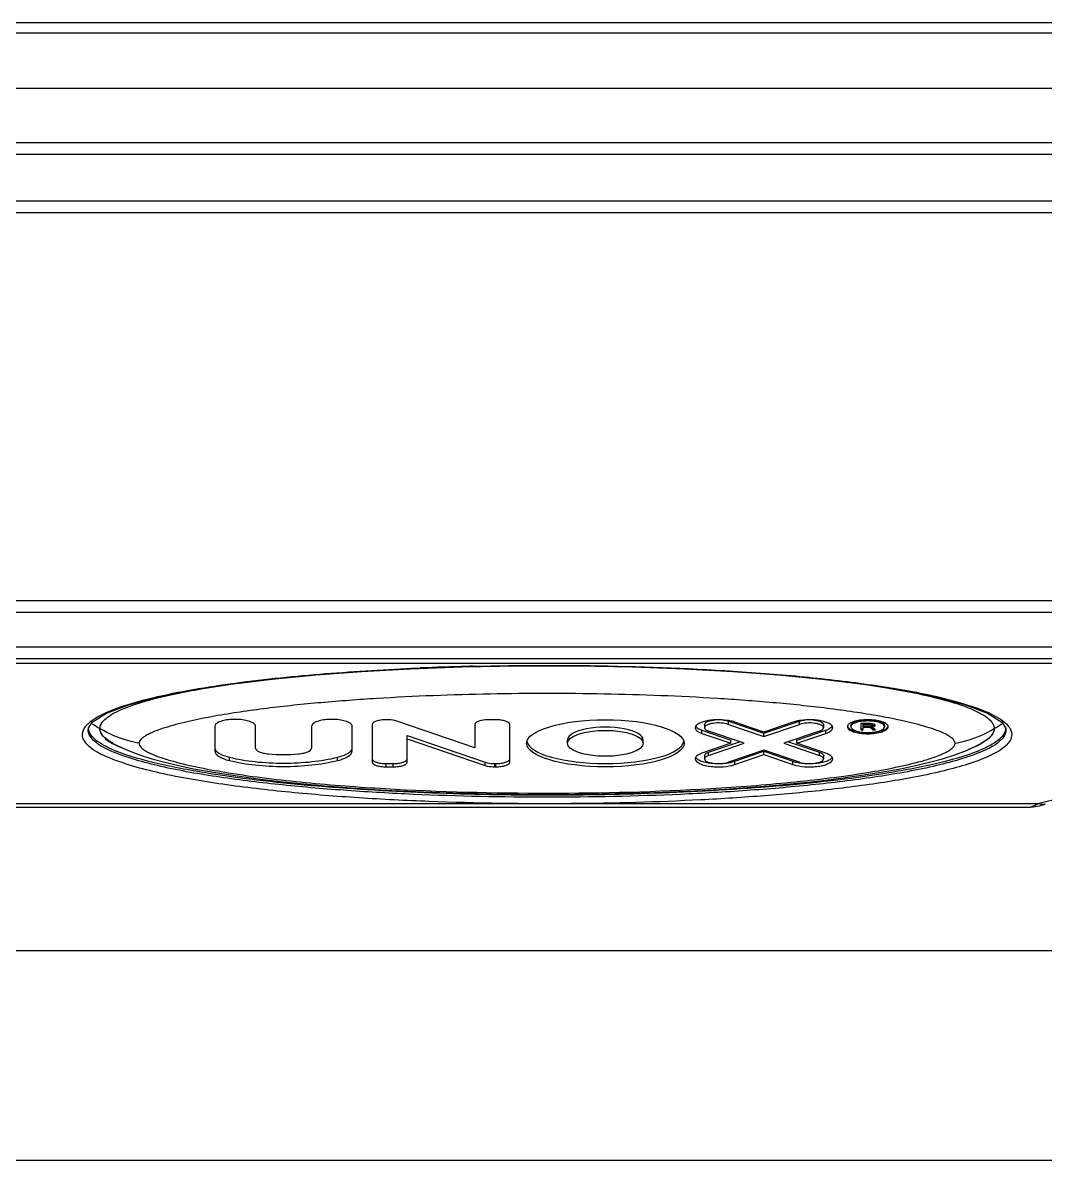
# Model space of a CAD drawing. Header units: millimetres. Extents: x 333 to 5627, y 435 to 3897.
# Drawn here: x 3778.1 to 3865.8, y 434.7 to 532.2 of the extents above; entities that cross this region are included whole.
import ezdxf

# ---------------------------------------------------------------- set-up
doc = ezdxf.new("R2010")
doc.units = ezdxf.units.MM
doc.header["$LTSCALE"] = 330
doc.layers.get('0').update_dxf_attribs({"linetype": 'CONTINUOUS'})
doc.layers.add('ASSI', color=7, linetype='CONTINUOUS')
doc.layers.add('GEOM', color=7, linetype='CONTINUOUS')

msp = doc.modelspace()

# ---------------------------------------------------------------- linework, layer by layer
at = {"color": 9, "linetype": 'Continuous'}
for p, q in [((3977.188, 532.236), (3178.988, 532.236)), ((3231.998, 526.638), (3924.179, 526.638)), ((3912.571, 520.936), (3243.606, 520.936)), ((3912.571, 516.936), (3243.606, 516.936)), ((3179.088, 481.686), (3977.088, 481.686)), ((3977.088, 478.686), (3179.088, 478.686)), ((3838.637, 472.066), (3838.637, 472.348)), ((3844.74, 472.066), (3844.74, 472.348)), ((3784.742, 471.699), (3784.747, 471.707)), ((3836.374, 471.292), (3836.374, 471.574)), ((3847.002, 471.292), (3847.002, 471.574)), ((3795.848, 468.965), (3795.848, 469.247)), ((3805.128, 468.965), (3805.128, 469.247)), ((3836.94, 469.398), (3836.94, 469.68)), ((3846.437, 469.398), (3846.437, 469.68)), ((3809.288, 468.424), (3809.288, 468.706)), ((3809.888, 468.424), (3809.888, 468.706)), ((3817.769, 468.544), (3817.769, 468.826)), ((3818.617, 468.424), (3818.617, 468.706)), ((3818.688, 468.424), (3818.688, 468.706)), ((3839.202, 468.624), (3839.202, 468.906)), ((3844.174, 468.624), (3844.174, 468.906))]:
    msp.add_line(p, q, dxfattribs=at)
at = {"color": 7, "linetype": 'Continuous'}
for p, q in [((3977.088, 531.336), (3178.988, 531.336)), ((3912.671, 521.936), (3243.506, 521.936)), ((3912.571, 515.936), (3243.606, 515.936)), ((3180.088, 482.686), (3976.088, 482.686)), ((3976.088, 477.686), (3180.088, 477.686)), ((3794.783, 475.336), (3794.845, 475.345)), ((3809.359, 472.46), (3809.288, 472.46)), ((3816.888, 470.055), (3810.207, 472.34)), ((3818.688, 472.46), (3818.088, 472.46)), ((3838.637, 472.348), (3841.688, 471.304)), ((3841.688, 471.409), (3839.202, 472.259)), ((3841.688, 471.304), (3844.74, 472.348)), ((3844.174, 472.259), (3841.688, 471.409)), ((3794.588, 471.895), (3794.588, 469.801)), ((3798.088, 470.034), (3798.088, 471.895)), ((3802.888, 471.895), (3802.888, 470.034)), ((3806.388, 469.801), (3806.388, 471.895)), ((3808.088, 472.049), (3808.088, 468.834)), ((3816.888, 472.049), (3816.888, 470.055)), ((3819.888, 468.834), (3819.888, 472.049)), ((3836.374, 471.574), (3838.86, 470.724)), ((3836.374, 471.292), (3838.86, 470.442)), ((3836.588, 472.058), (3836.588, 471.776)), ((3839.991, 470.442), (3836.94, 471.486)), ((3838.637, 472.066), (3841.688, 471.022)), ((3841.688, 471.022), (3844.74, 472.066)), ((3841.688, 471.022), (3841.688, 471.304)), ((3846.437, 471.486), (3843.385, 470.442)), ((3844.517, 470.724), (3847.002, 471.574)), ((3844.517, 470.442), (3847.002, 471.292)), ((3846.788, 472.058), (3846.788, 471.776)), ((3849.138, 471.955), (3849.138, 471.861)), ((3850.788, 472.135), (3849.988, 472.135)), ((3849.988, 472.135), (3849.988, 471.588)), ((3849.988, 471.682), (3850.188, 471.682)), ((3849.988, 471.588), (3850.188, 471.588)), ((3850.188, 471.588), (3850.188, 472.135)), ((3850.188, 472.077), (3850.822, 472.077)), ((3850.822, 471.902), (3850.188, 471.902)), ((3850.188, 471.832), (3850.755, 471.832)), ((3850.755, 471.832), (3850.755, 471.902)), ((3850.755, 471.832), (3851.022, 471.588)), ((3850.781, 471.902), (3851.022, 471.682)), ((3850.955, 472.123), (3850.788, 472.135)), ((3850.822, 472.077), (3850.822, 472.133)), ((3850.822, 472.077), (3850.922, 472.065)), ((3850.922, 471.914), (3850.822, 471.902)), ((3850.922, 472.065), (3850.922, 472.126)), ((3850.922, 472.065), (3850.988, 472.042)), ((3850.988, 471.937), (3850.922, 471.914)), ((3851.088, 472.088), (3850.955, 472.123)), ((3850.955, 471.855), (3850.955, 471.925)), ((3850.955, 471.855), (3851.088, 471.879)), ((3851.255, 471.588), (3850.955, 471.855)), ((3850.988, 472.042), (3850.988, 472.114)), ((3850.988, 472.042), (3851.022, 472.007)), ((3851.022, 471.972), (3850.988, 471.937)), ((3851.009, 471.959), (3851.088, 471.973)), ((3851.015, 472.107), (3851.022, 472.101)), ((3851.022, 471.972), (3851.022, 472.101)), ((3851.022, 471.682), (3851.15, 471.682)), ((3851.022, 471.588), (3851.022, 471.682)), ((3851.022, 471.588), (3851.255, 471.588)), ((3851.188, 472.042), (3851.088, 472.088)), ((3851.088, 471.973), (3851.188, 472.019)), ((3851.088, 471.879), (3851.088, 471.973)), ((3851.088, 471.879), (3851.188, 471.925)), ((3851.222, 472.007), (3851.188, 472.042)), ((3851.188, 472.019), (3851.199, 472.03)), ((3851.188, 471.925), (3851.188, 472.019)), ((3851.188, 471.925), (3851.222, 471.96)), ((3851.222, 471.96), (3851.222, 472.007)), ((3852.038, 471.955), (3852.038, 471.861)), ((3811.088, 471.111), (3817.769, 468.826)), ((3811.088, 468.834), (3811.088, 471.111)), ((3811.088, 470.829), (3817.769, 468.544)), ((3824.838, 470.442), (3824.838, 470.724)), ((3831.338, 470.442), (3831.338, 470.724)), ((3838.86, 470.442), (3836.374, 469.592)), ((3836.94, 469.68), (3839.579, 470.583)), ((3836.94, 469.398), (3839.991, 470.442)), ((3838.86, 470.442), (3838.86, 470.724)), ((3843.385, 470.442), (3846.437, 469.398)), ((3843.797, 470.583), (3846.437, 469.68)), ((3844.517, 470.442), (3844.517, 470.724)), ((3847.002, 469.592), (3844.517, 470.442)), ((3859.065, 469.84), (3859.923, 470.224)), ((3836.588, 469.39), (3836.588, 469.108)), ((3841.688, 469.861), (3838.637, 468.818)), ((3839.202, 468.906), (3841.688, 469.756)), ((3839.202, 468.624), (3841.688, 469.474)), ((3844.74, 468.818), (3841.688, 469.861)), ((3841.688, 469.756), (3844.174, 468.906)), ((3841.688, 469.474), (3841.688, 469.756)), ((3841.688, 469.474), (3844.174, 468.624)), ((3846.788, 469.39), (3846.788, 469.108)), ((3809.288, 468.706), (3809.888, 468.706)), ((3809.288, 468.424), (3809.888, 468.424)), ((3818.617, 468.706), (3818.688, 468.706)), ((3818.617, 468.424), (3818.688, 468.424)), ((3426.744, 464.967), (3864.514, 464.967))]:
    msp.add_line(p, q, dxfattribs=at)
for points in [[(3785.19, 470.79), (3785.437, 470.646), (3785.81, 470.44), (3786.13, 470.274)], [(3786.254, 470.223), (3787.111, 469.841), (3788.129, 469.458), (3789.183, 469.122), (3790.3, 468.817), (3791.497, 468.533), (3792.776, 468.266), (3794.128, 468.016), (3795.558, 467.782), (3797.098, 467.557), (3798.734, 467.345), (3800.449, 467.148), (3802.227, 466.967), (3804.054, 466.802), (3805.92, 466.655), (3807.828, 466.524), (3809.787, 466.409), (3811.808, 466.308), (3813.902, 466.223), (3816.082, 466.154), (3818.358, 466.103), (3820.704, 466.07), (3823.085, 466.06), (3825.467, 466.07), (3827.813, 466.102), (3830.089, 466.154), (3832.27, 466.223), (3834.364, 466.308), (3836.385, 466.408), (3838.345, 466.524), (3840.253, 466.655), (3842.12, 466.802), (3843.947, 466.966), (3845.724, 467.148), (3847.44, 467.345), (3849.076, 467.557), (3850.616, 467.782), (3852.046, 468.016), (3853.399, 468.265), (3854.678, 468.532), (3855.876, 468.817), (3856.993, 469.122), (3858.047, 469.458), (3859.065, 469.84)], [(3864.513, 464.967), (3864.762, 464.981), (3864.959, 465.011), (3865.135, 465.047), (3865.313, 465.089), (3865.502, 465.137), (3865.711, 465.193), (3865.81, 465.22)]]:
    msp.add_lwpolyline(points, dxfattribs=at)
for centre, radius, start, end in [((3809.329, 381.828), 94.632, 97.76143, 98.80391), ((3837.908, 467.844), 4.61, 80.75793, 81.94318), ((3845.469, 467.844), 4.61, 98.05682, 99.24207), ((3789.412, 476.752), 7.252, 242.69117, 243.12531), ((3789.608, 477.14), 7.697, 243.13438, 244.11198), ((3789.613, 477.15), 7.698, 243.1312, 244.13275), ((3856.716, 476.814), 7.33, 295.94696, 296.88923), ((3856.722, 476.803), 7.328, 295.98634, 296.88043), ((3800.488, 483.828), 14.348, 264.85876, 275.14124)]:
    msp.add_arc(centre, radius, start, end, dxfattribs=at)
at = {"color": 9, "linetype": 'Continuous'}
for centre, start, end in [((3792.602, 484.558), 235.57528, 238.56206), ((3853.574, 484.558), 301.43794, 304.42472)]:
    msp.add_arc(centre, 15.071, start, end, dxfattribs=at)
at = {"color": 7, "linetype": 'Continuous'}
for major_axis, ratio in [((6.75, 0), 0.298951), ((3.25, 0), 0.34202)]:
    msp.add_ellipse((3828.088, 470.442), major_axis=major_axis, ratio=ratio, dxfattribs=at)
for major_axis, ratio, start_param, end_param in [((3.25, 0), 0.34202, 0, 3.141593), ((6.75, 0), 0.298951, 3.210664, 6.214246)]:
    msp.add_ellipse((3828.088, 470.724), major_axis=major_axis, ratio=ratio, start_param=start_param, end_param=end_param, dxfattribs=at)
for points, knots in [([(3784.917, 472.209), (3785.015, 472.35), (3785.301, 472.633), (3786.158, 473.189), (3787.883, 473.875), (3790.88, 474.668), (3793.321, 475.108), (3794.783, 475.336)], [0, 0, 0, 0, 0.049222, 0.113394, 0.291332, 0.576636, 1, 1, 1, 1]), ([(3849.295, 475.638), (3851.015, 475.409), (3853.929, 474.951), (3857.265, 474.18), (3859.176, 473.529), (3860.149, 473.092), (3860.819, 472.681), (3861.15, 472.366), (3861.258, 472.21)], [0, 0, 0, 0, 0.41308, 0.701536, 0.813371, 0.893152, 0.954733, 1, 1, 1, 1]), ([(3858.078, 470.442), (3858.078, 470.598), (3857.89, 470.836), (3857.583, 471.052), (3857.142, 471.298), (3856.493, 471.567), (3855.305, 471.961), (3853.662, 472.372), (3851.571, 472.785), (3849.374, 473.139), (3847.108, 473.445), (3844.794, 473.707), (3841.647, 474.01), (3837.66, 474.303), (3832.833, 474.543), (3827.969, 474.683), (3823.088, 474.729), (3818.208, 474.683), (3813.344, 474.543), (3808.516, 474.303), (3804.529, 474.01), (3801.383, 473.707), (3799.068, 473.445), (3796.802, 473.139), (3794.605, 472.785), (3792.514, 472.372), (3790.871, 471.961), (3789.683, 471.567), (3789.034, 471.298), (3788.593, 471.052), (3788.286, 470.836), (3788.098, 470.598), (3788.098, 470.442)], [0, 0, 0, 0, 0.006584, 0.011034, 0.016119, 0.027691, 0.040569, 0.068737, 0.098868, 0.130202, 0.162343, 0.195053, 0.228183, 0.295311, 0.363192, 0.431499, 0.5, 0.568501, 0.636808, 0.704689, 0.771817, 0.804946, 0.837657, 0.869798, 0.901132, 0.931262, 0.959431, 0.972309, 0.983881, 0.988966, 0.993416, 1, 1, 1, 1]), ([(3784.742, 471.699), (3784.742, 471.741), (3784.758, 471.923), (3784.838, 472.095), (3784.917, 472.209)], [0, 0, 0, 0, 0.235289, 1, 1, 1, 1]), ([(3784.747, 471.707), (3784.747, 471.749), (3784.763, 471.93), (3784.843, 472.101), (3784.921, 472.214)], [0, 0, 0, 0, 0.235398, 1, 1, 1, 1]), ([(3797.999, 472.085), (3797.918, 472.167), (3797.667, 472.302), (3797.216, 472.426), (3796.66, 472.496), (3796.068, 472.499), (3795.507, 472.435), (3795.094, 472.329), (3794.835, 472.207), (3794.672, 472.098), (3794.588, 471.973), (3794.588, 471.895)], [0, 0, 0, 0, 0.093893, 0.224479, 0.381113, 0.547528, 0.705724, 0.839143, 0.892797, 0.936813, 1, 1, 1, 1]), ([(3806.299, 472.085), (3806.218, 472.167), (3805.967, 472.302), (3805.516, 472.426), (3804.96, 472.496), (3804.368, 472.499), (3803.807, 472.435), (3803.394, 472.329), (3803.135, 472.207), (3802.972, 472.098), (3802.888, 471.973), (3802.888, 471.895)], [0, 0, 0, 0, 0.093893, 0.224479, 0.381113, 0.547528, 0.705724, 0.839143, 0.892797, 0.936813, 1, 1, 1, 1]), ([(3809.288, 472.46), (3809.135, 472.46), (3808.848, 472.443), (3808.47, 472.359), (3808.201, 472.252), (3808.088, 472.11), (3808.088, 472.049)], [0, 0, 0, 0, 0.345165, 0.644615, 0.863747, 1, 1, 1, 1]), ([(3810.207, 472.34), (3810.148, 472.36), (3809.871, 472.435), (3809.582, 472.46), (3809.359, 472.46)], [0, 0, 0, 0, 0.219839, 1, 1, 1, 1]), ([(3818.088, 472.46), (3817.935, 472.46), (3817.648, 472.443), (3817.27, 472.359), (3817.001, 472.252), (3816.888, 472.11), (3816.888, 472.049)], [0, 0, 0, 0, 0.345165, 0.644615, 0.863747, 1, 1, 1, 1]), ([(3819.888, 472.049), (3819.888, 472.11), (3819.775, 472.252), (3819.506, 472.359), (3819.129, 472.443), (3818.842, 472.46), (3818.688, 472.46)], [0, 0, 0, 0, 0.136253, 0.355385, 0.654835, 1, 1, 1, 1]), ([(3838.554, 472.408), (3838.236, 472.453), (3837.605, 472.48), (3836.85, 472.401), (3836.324, 472.249), (3835.999, 472.108), (3835.788, 471.909), (3835.788, 471.776)], [0, 0, 0, 0, 0.322573, 0.631508, 0.761041, 0.866067, 1, 1, 1, 1]), ([(3836.588, 472.058), (3836.588, 472.172), (3836.82, 472.318), (3837.116, 472.404), (3837.332, 472.439), (3837.448, 472.451)], [0, 0, 0, 0, 0.348417, 0.64371, 1, 1, 1, 1]), ([(3838.637, 472.066), (3838.44, 472.133), (3837.999, 472.199), (3837.457, 472.186), (3837.04, 472.102), (3836.78, 472.015), (3836.588, 471.877), (3836.588, 471.776)], [0, 0, 0, 0, 0.285963, 0.603571, 0.744735, 0.860463, 1, 1, 1, 1]), ([(3838.16, 472.448), (3838.204, 472.443), (3838.365, 472.421), (3838.525, 472.386), (3838.637, 472.348)], [0, 0, 0, 0, 0.271625, 1, 1, 1, 1]), ([(3839.202, 472.259), (3839.161, 472.274), (3838.979, 472.33), (3838.792, 472.37), (3838.648, 472.393)], [0, 0, 0, 0, 0.230443, 1, 1, 1, 1]), ([(3844.729, 472.393), (3844.678, 472.385), (3844.491, 472.351), (3844.306, 472.304), (3844.174, 472.259)], [0, 0, 0, 0, 0.268226, 1, 1, 1, 1]), ([(3844.74, 472.348), (3844.774, 472.36), (3844.93, 472.406), (3845.091, 472.434), (3845.216, 472.448)], [0, 0, 0, 0, 0.225771, 1, 1, 1, 1]), ([(3846.788, 471.776), (3846.788, 471.877), (3846.597, 472.015), (3846.336, 472.102), (3845.919, 472.186), (3845.378, 472.199), (3844.937, 472.133), (3844.74, 472.066)], [0, 0, 0, 0, 0.139537, 0.255265, 0.396429, 0.714037, 1, 1, 1, 1]), ([(3847.588, 471.776), (3847.588, 471.909), (3847.378, 472.108), (3847.052, 472.249), (3846.527, 472.401), (3845.772, 472.48), (3845.141, 472.453), (3844.823, 472.408)], [0, 0, 0, 0, 0.133933, 0.238959, 0.368492, 0.677427, 1, 1, 1, 1]), ([(3845.928, 472.451), (3846.045, 472.439), (3846.261, 472.404), (3846.557, 472.318), (3846.788, 472.172), (3846.788, 472.058)], [0, 0, 0, 0, 0.35629, 0.651583, 1, 1, 1, 1]), ([(3852.338, 471.861), (3852.338, 471.95), (3852.229, 472.09), (3852.033, 472.204), (3851.719, 472.332), (3851.23, 472.432), (3850.588, 472.474), (3849.946, 472.432), (3849.458, 472.332), (3849.143, 472.204), (3848.947, 472.09), (3848.838, 471.95), (3848.838, 471.861)], [0, 0, 0, 0, 0.068069, 0.117389, 0.177958, 0.327565, 0.5, 0.672435, 0.822042, 0.882611, 0.931931, 1, 1, 1, 1]), ([(3849.138, 471.955), (3849.138, 472.028), (3849.229, 472.144), (3849.391, 472.24), (3849.651, 472.346), (3850.056, 472.428), (3850.588, 472.463), (3851.12, 472.428), (3851.525, 472.346), (3851.786, 472.24), (3851.948, 472.144), (3852.038, 472.028), (3852.038, 471.955)], [0, 0, 0, 0, 0.068072, 0.11739, 0.177958, 0.327564, 0.5, 0.672436, 0.822042, 0.88261, 0.931928, 1, 1, 1, 1]), ([(3852.038, 471.861), (3852.038, 471.934), (3851.948, 472.05), (3851.786, 472.146), (3851.525, 472.252), (3851.12, 472.335), (3850.588, 472.369), (3850.056, 472.335), (3849.651, 472.252), (3849.391, 472.146), (3849.229, 472.05), (3849.138, 471.934), (3849.138, 471.861)], [0, 0, 0, 0, 0.06807, 0.11739, 0.177959, 0.327564, 0.5, 0.672436, 0.822041, 0.88261, 0.93193, 1, 1, 1, 1]), ([(3861.258, 472.21), (3861.288, 472.167), (3861.383, 472.012), (3861.435, 471.828), (3861.435, 471.699)], [0, 0, 0, 0, 0.288061, 1, 1, 1, 1]), ([(3786.13, 470.274), (3785.908, 470.386), (3785.52, 470.607), (3785.062, 470.977), (3784.799, 471.344), (3784.742, 471.591), (3784.742, 471.699)], [0, 0, 0, 0, 0.358555, 0.644529, 0.844395, 1, 1, 1, 1]), ([(3785.242, 470.853), (3785.091, 470.982), (3784.851, 471.231), (3784.747, 471.568), (3784.747, 471.707)], [0, 0, 0, 0, 0.589304, 1, 1, 1, 1]), ([(3798.088, 471.895), (3798.088, 471.912), (3798.08, 471.983), (3798.037, 472.045), (3797.999, 472.085)], [0, 0, 0, 0, 0.227428, 1, 1, 1, 1]), ([(3806.388, 471.895), (3806.388, 471.912), (3806.38, 471.983), (3806.337, 472.045), (3806.299, 472.085)], [0, 0, 0, 0, 0.227428, 1, 1, 1, 1]), ([(3835.788, 471.776), (3835.788, 471.675), (3835.913, 471.515), (3836.137, 471.384), (3836.289, 471.321), (3836.374, 471.292)], [0, 0, 0, 0, 0.382496, 0.659643, 1, 1, 1, 1]), ([(3835.88, 471.853), (3835.905, 471.825), (3836.05, 471.699), (3836.23, 471.623), (3836.374, 471.574)], [0, 0, 0, 0, 0.201585, 1, 1, 1, 1]), ([(3836.588, 471.776), (3836.588, 471.715), (3836.701, 471.573), (3836.848, 471.517), (3836.94, 471.486)], [0, 0, 0, 0, 0.383369, 1, 1, 1, 1]), ([(3846.437, 471.486), (3846.529, 471.517), (3846.676, 471.573), (3846.788, 471.715), (3846.788, 471.776)], [0, 0, 0, 0, 0.616631, 1, 1, 1, 1]), ([(3847.002, 471.574), (3847.056, 471.592), (3847.233, 471.66), (3847.407, 471.755), (3847.497, 471.853)], [0, 0, 0, 0, 0.300005, 1, 1, 1, 1]), ([(3847.002, 471.292), (3847.087, 471.321), (3847.24, 471.384), (3847.464, 471.515), (3847.588, 471.675), (3847.588, 471.776)], [0, 0, 0, 0, 0.340357, 0.617504, 1, 1, 1, 1]), ([(3848.838, 471.861), (3848.838, 471.773), (3848.947, 471.633), (3849.143, 471.518), (3849.458, 471.39), (3849.946, 471.29), (3850.588, 471.248), (3851.23, 471.29), (3851.719, 471.39), (3852.033, 471.518), (3852.229, 471.633), (3852.338, 471.773), (3852.338, 471.861)], [0, 0, 0, 0, 0.068069, 0.117389, 0.177958, 0.327565, 0.5, 0.672435, 0.822042, 0.882611, 0.931931, 1, 1, 1, 1]), ([(3848.843, 471.91), (3848.863, 471.821), (3849.048, 471.641), (3849.635, 471.415), (3850.588, 471.314), (3851.541, 471.415), (3852.129, 471.641), (3852.313, 471.821), (3852.333, 471.91)], [0, 0, 0, 0, 0.071955, 0.184073, 0.5, 0.815927, 0.928045, 1, 1, 1, 1]), ([(3849.138, 471.861), (3849.138, 471.788), (3849.229, 471.672), (3849.391, 471.577), (3849.651, 471.471), (3850.056, 471.388), (3850.588, 471.353), (3851.12, 471.388), (3851.525, 471.471), (3851.786, 471.577), (3851.948, 471.672), (3852.038, 471.788), (3852.038, 471.861)], [0, 0, 0, 0, 0.06807, 0.11739, 0.177959, 0.327564, 0.5, 0.672436, 0.822041, 0.88261, 0.93193, 1, 1, 1, 1]), ([(3861.435, 471.699), (3861.435, 471.578), (3861.364, 471.31), (3861.078, 470.943), (3860.623, 470.586), (3860.247, 470.375), (3860.035, 470.267)], [0, 0, 0, 0, 0.173393, 0.382228, 0.659192, 1, 1, 1, 1]), ([(3861.43, 471.707), (3861.43, 471.56), (3861.32, 471.224), (3861.08, 470.979), (3860.936, 470.855)], [0, 0, 0, 0, 0.435146, 1, 1, 1, 1]), ([(3786.085, 470.308), (3786.002, 470.351), (3785.708, 470.51), (3785.425, 470.695), (3785.242, 470.853)], [0, 0, 0, 0, 0.276978, 1, 1, 1, 1]), ([(3786.818, 469.962), (3786.767, 469.983), (3786.575, 470.063), (3786.385, 470.149), (3786.247, 470.215)], [0, 0, 0, 0, 0.265844, 1, 1, 1, 1]), ([(3788.098, 470.442), (3788.098, 470.26), (3788.345, 469.992), (3788.716, 469.757), (3789.253, 469.485), (3790.029, 469.193), (3791.435, 468.768), (3793.358, 468.33), (3794.945, 468.047), (3795.764, 467.915)], [0, 0, 0, 0, 0.066244, 0.112169, 0.164558, 0.283033, 0.413945, 0.698046, 1, 1, 1, 1]), ([(3850.574, 467.941), (3851.378, 468.073), (3852.934, 468.354), (3854.819, 468.789), (3856.195, 469.209), (3856.954, 469.498), (3857.477, 469.767), (3857.839, 470), (3858.078, 470.263), (3858.078, 470.442)], [0, 0, 0, 0, 0.302319, 0.586536, 0.71737, 0.835666, 0.88793, 0.93373, 1, 1, 1, 1]), ([(3859.933, 470.217), (3859.881, 470.191), (3859.651, 470.083), (3859.417, 469.984), (3859.235, 469.912)], [0, 0, 0, 0, 0.226412, 1, 1, 1, 1]), ([(3860.936, 470.855), (3860.876, 470.803), (3860.594, 470.581), (3860.281, 470.403), (3860.032, 470.277)], [0, 0, 0, 0, 0.220881, 1, 1, 1, 1]), ([(3794.588, 469.801), (3794.588, 469.609), (3794.882, 469.319), (3795.346, 469.108), (3795.669, 469.009), (3795.848, 468.965)], [0, 0, 0, 0, 0.365812, 0.649698, 1, 1, 1, 1]), ([(3794.642, 469.889), (3794.733, 469.728), (3795.142, 469.451), (3795.579, 469.313), (3795.848, 469.247)], [0, 0, 0, 0, 0.400034, 1, 1, 1, 1]), ([(3795.848, 469.247), (3796.573, 469.071), (3798.116, 468.82), (3800.488, 468.698), (3802.861, 468.82), (3804.404, 469.071), (3805.128, 469.247)], [0, 0, 0, 0, 0.239164, 0.5, 0.760836, 1, 1, 1, 1]), ([(3798.088, 470.034), (3798.088, 469.887), (3798.391, 469.703), (3798.773, 469.595), (3799.053, 469.552), (3799.202, 469.538)], [0, 0, 0, 0, 0.347809, 0.643916, 1, 1, 1, 1]), ([(3801.774, 469.538), (3801.924, 469.552), (3802.203, 469.595), (3802.585, 469.703), (3802.888, 469.887), (3802.888, 470.034)], [0, 0, 0, 0, 0.356084, 0.652191, 1, 1, 1, 1]), ([(3805.128, 469.247), (3805.398, 469.313), (3805.835, 469.451), (3806.243, 469.728), (3806.334, 469.889)], [0, 0, 0, 0, 0.599966, 1, 1, 1, 1]), ([(3805.128, 468.965), (3805.307, 469.009), (3805.631, 469.108), (3806.094, 469.319), (3806.388, 469.609), (3806.388, 469.801)], [0, 0, 0, 0, 0.350302, 0.634188, 1, 1, 1, 1]), ([(3836.374, 469.592), (3836.289, 469.563), (3836.137, 469.5), (3835.913, 469.369), (3835.788, 469.209), (3835.788, 469.108)], [0, 0, 0, 0, 0.340357, 0.617504, 1, 1, 1, 1]), ([(3836.588, 469.39), (3836.588, 469.451), (3836.701, 469.593), (3836.848, 469.649), (3836.94, 469.68)], [0, 0, 0, 0, 0.383391, 1, 1, 1, 1]), ([(3836.94, 469.398), (3836.848, 469.367), (3836.701, 469.311), (3836.588, 469.169), (3836.588, 469.108)], [0, 0, 0, 0, 0.616631, 1, 1, 1, 1]), ([(3846.437, 469.68), (3846.529, 469.649), (3846.676, 469.593), (3846.788, 469.451), (3846.788, 469.39)], [0, 0, 0, 0, 0.616609, 1, 1, 1, 1]), ([(3846.788, 469.108), (3846.788, 469.169), (3846.676, 469.311), (3846.529, 469.367), (3846.437, 469.398)], [0, 0, 0, 0, 0.383369, 1, 1, 1, 1]), ([(3847.588, 469.108), (3847.588, 469.209), (3847.464, 469.369), (3847.24, 469.5), (3847.087, 469.563), (3847.002, 469.592)], [0, 0, 0, 0, 0.382496, 0.659643, 1, 1, 1, 1]), ([(3795.848, 468.965), (3796.573, 468.789), (3798.116, 468.538), (3800.488, 468.416), (3802.861, 468.538), (3804.404, 468.789), (3805.128, 468.965)], [0, 0, 0, 0, 0.239164, 0.5, 0.760836, 1, 1, 1, 1]), ([(3808.088, 469.116), (3808.088, 469.056), (3808.201, 468.914), (3808.47, 468.807), (3808.848, 468.723), (3809.135, 468.706), (3809.288, 468.706)], [0, 0, 0, 0, 0.136261, 0.355382, 0.654819, 1, 1, 1, 1]), ([(3808.088, 468.834), (3808.088, 468.774), (3808.201, 468.632), (3808.47, 468.525), (3808.848, 468.441), (3809.135, 468.424), (3809.288, 468.424)], [0, 0, 0, 0, 0.136253, 0.355385, 0.654835, 1, 1, 1, 1]), ([(3809.888, 468.706), (3810.042, 468.706), (3810.329, 468.723), (3810.706, 468.807), (3810.975, 468.914), (3811.088, 469.056), (3811.088, 469.116)], [0, 0, 0, 0, 0.345181, 0.644618, 0.863739, 1, 1, 1, 1]), ([(3809.888, 468.424), (3810.042, 468.424), (3810.329, 468.441), (3810.706, 468.525), (3810.975, 468.632), (3811.088, 468.774), (3811.088, 468.834)], [0, 0, 0, 0, 0.345165, 0.644615, 0.863747, 1, 1, 1, 1]), ([(3817.769, 468.826), (3817.829, 468.806), (3818.105, 468.73), (3818.394, 468.706), (3818.617, 468.706)], [0, 0, 0, 0, 0.21979, 1, 1, 1, 1]), ([(3817.769, 468.544), (3817.829, 468.524), (3818.105, 468.448), (3818.394, 468.424), (3818.617, 468.424)], [0, 0, 0, 0, 0.219839, 1, 1, 1, 1]), ([(3818.688, 468.706), (3818.842, 468.706), (3819.129, 468.723), (3819.506, 468.807), (3819.775, 468.914), (3819.888, 469.056), (3819.888, 469.116)], [0, 0, 0, 0, 0.345181, 0.644618, 0.863739, 1, 1, 1, 1]), ([(3818.688, 468.424), (3818.842, 468.424), (3819.129, 468.441), (3819.506, 468.525), (3819.775, 468.632), (3819.888, 468.774), (3819.888, 468.834)], [0, 0, 0, 0, 0.345165, 0.644615, 0.863747, 1, 1, 1, 1]), ([(3835.788, 469.108), (3835.788, 468.939), (3836.107, 468.709), (3836.541, 468.564), (3837.042, 468.462), (3837.597, 468.418), (3838.33, 468.43), (3838.874, 468.512), (3839.202, 468.624)], [0, 0, 0, 0, 0.139481, 0.25516, 0.396265, 0.553168, 0.714156, 1, 1, 1, 1]), ([(3835.867, 469.2), (3835.926, 469.13), (3836.108, 469.005), (3836.607, 468.81), (3837.053, 468.744), (3837.372, 468.721)], [0, 0, 0, 0, 0.171354, 0.401496, 1, 1, 1, 1]), ([(3836.588, 469.108), (3836.588, 469.006), (3836.78, 468.868), (3837.04, 468.781), (3837.457, 468.697), (3837.999, 468.685), (3838.44, 468.75), (3838.637, 468.818)], [0, 0, 0, 0, 0.139537, 0.255265, 0.396429, 0.714037, 1, 1, 1, 1]), ([(3838.204, 468.721), (3838.317, 468.729), (3838.465, 468.744), (3838.613, 468.767), (3838.649, 468.772)], [0, 0, 0, 0, 0.756882, 1, 1, 1, 1]), ([(3838.649, 468.772), (3838.699, 468.781), (3838.886, 468.814), (3839.071, 468.861), (3839.202, 468.906)], [0, 0, 0, 0, 0.268224, 1, 1, 1, 1]), ([(3844.174, 468.624), (3844.502, 468.512), (3845.047, 468.43), (3845.78, 468.418), (3846.334, 468.462), (3846.835, 468.564), (3847.269, 468.709), (3847.588, 468.939), (3847.588, 469.108)], [0, 0, 0, 0, 0.285844, 0.446832, 0.603735, 0.74484, 0.860519, 1, 1, 1, 1]), ([(3844.174, 468.906), (3844.215, 468.892), (3844.397, 468.835), (3844.584, 468.796), (3844.728, 468.772)], [0, 0, 0, 0, 0.230425, 1, 1, 1, 1]), ([(3844.728, 468.772), (3844.764, 468.767), (3844.911, 468.744), (3845.059, 468.729), (3845.172, 468.721)], [0, 0, 0, 0, 0.243118, 1, 1, 1, 1]), ([(3844.74, 468.818), (3844.937, 468.75), (3845.378, 468.685), (3845.919, 468.697), (3846.336, 468.781), (3846.597, 468.868), (3846.788, 469.006), (3846.788, 469.108)], [0, 0, 0, 0, 0.285963, 0.603571, 0.744735, 0.860463, 1, 1, 1, 1]), ([(3846.004, 468.721), (3846.324, 468.744), (3846.769, 468.81), (3847.269, 469.005), (3847.45, 469.13), (3847.51, 469.2)], [0, 0, 0, 0, 0.598504, 0.828646, 1, 1, 1, 1]), ([(3795.764, 467.915), (3797.948, 467.562), (3802.421, 467.028), (3811.56, 466.345), (3823.177, 466.05), (3834.793, 466.353), (3843.927, 467.045), (3848.395, 467.584), (3850.574, 467.941)], [0, 0, 0, 0, 0.120707, 0.245663, 0.500139, 0.754574, 0.879459, 1, 1, 1, 1])]:
    msp.add_open_spline(points, degree=3, knots=knots, dxfattribs=at)
at = {"color": 9, "linetype": 'Continuous'}
for points, knots in [([(3937.087, 472.916), (3924.514, 472.661), (3900.452, 471.518), (3876.395, 468.336), (3865.278, 465.269)], [0, 0, 0, 0, 0.521653, 1, 1, 1, 1]), ([(3788.098, 470.442), (3787.802, 470.498), (3786.636, 470.773), (3785.517, 471.249), (3784.747, 471.707)], [0, 0, 0, 0, 0.251756, 1, 1, 1, 1]), ([(3858.078, 470.442), (3858.374, 470.498), (3859.54, 470.773), (3860.659, 471.249), (3861.43, 471.707)], [0, 0, 0, 0, 0.251756, 1, 1, 1, 1]), ([(3865.278, 465.269), (3865.115, 465.194), (3864.864, 465.095), (3864.607, 464.968), (3864.512, 464.967)], [0, 0, 0, 0, 0.654991, 1, 1, 1, 1])]:
    msp.add_open_spline(points, degree=3, knots=knots, dxfattribs=at)
at = {"color": 7, "linetype": 'Continuous'}
for points in [[(3835.829, 471.92), (3835.844, 471.896), (3835.861, 471.874), (3835.88, 471.853)], [(3847.497, 471.853), (3847.516, 471.874), (3847.533, 471.896), (3847.547, 471.92)], [(3794.588, 470.083), (3794.588, 470.016), (3794.609, 469.947), (3794.642, 469.889)], [(3806.334, 469.889), (3806.367, 469.947), (3806.388, 470.016), (3806.388, 470.083)], [(3835.829, 469.253), (3835.84, 469.234), (3835.853, 469.217), (3835.867, 469.2)], [(3847.51, 469.2), (3847.524, 469.217), (3847.537, 469.234), (3847.548, 469.253)]]:
    msp.add_open_spline(points, degree=3, dxfattribs=at)
at = {"color": 9, "linetype": 'Continuous'}
msp.add_open_spline([(3865.81, 465.22), (3865.639, 465.173), (3865.442, 465.199), (3865.278, 465.269)], degree=3, dxfattribs=at)
at = {"layer": 'ASSI', "color": 7, "linetype": 'Continuous'}
for p, q in [((3228.617, 452.686), (3927.56, 452.686)), ((3219.088, 434.686), (3937.088, 434.686))]:
    msp.add_line(p, q, dxfattribs=at)
at = {"layer": 'GEOM', "color": 9, "linetype": 'Continuous'}
for p, q in [((3937.088, 477.273), (3422.58, 477.273)), ((3811.992, 476.894), (3812.196, 476.903)), ((3783.617, 472.016), (3783.621, 472.02)), ((3783.735, 471.582), (3783.75, 471.742)), ((3862.427, 471.742), (3862.442, 471.582)), ((3426.966, 465.269), (3865.278, 465.269))]:
    msp.add_line(p, q, dxfattribs=at)
at = {"layer": 'GEOM', "color": 7, "linetype": 'Continuous'}
for p, q in [((3842.932, 476.315), (3846.682, 475.953)), ((3792.692, 475.01), (3795.966, 475.52)), ((3783.75, 471.744), (3784.083, 472.246)), ((3783.75, 471.742), (3783.75, 471.744)), ((3862.426, 471.745), (3862.427, 471.742))]:
    msp.add_line(p, q, dxfattribs=at)
for points in [[(3795.966, 475.52), (3799.514, 475.955), (3803.268, 476.317), (3807.193, 476.608), (3811.347, 476.835), (3815.812, 476.998), (3820.631, 477.085), (3825.595, 477.085), (3830.408, 476.996), (3834.865, 476.834), (3839.012, 476.606), (3842.932, 476.315)], [(3846.682, 475.953), (3850.225, 475.518), (3853.495, 475.008), (3856.413, 474.424), (3858.898, 473.763), (3860.859, 473.022)], [(3784.083, 472.246), (3785.319, 473.022), (3787.282, 473.764), (3789.769, 474.425), (3792.692, 475.01)], [(3860.859, 473.022), (3862.094, 472.246), (3862.426, 471.744)]]:
    msp.add_lwpolyline(points, dxfattribs=at)
at = {"layer": 'GEOM', "color": 9, "linetype": 'Continuous'}
for centre, radius, start, end in [((3822.619, 227.606), 249.514, 91.47732, 92.39429), ((3822.871, 218.757), 258.367, 91.36635, 91.48259), ((3785.103, 470.649), 2.019, 137.40956, 141.0682), ((3784.603, 471.744), 0.837, 178.23749, 179.95859), ((3861.574, 471.744), 0.837, 0.03725, 1.7697), ((3790.761, 481.282), 12.402, 247.11862, 247.72619), ((3855.401, 481.317), 12.44, 292.27895, 292.81889)]:
    msp.add_arc(centre, radius, start, end, dxfattribs=at)
for points, knots in [([(3816.711, 477.051), (3820.843, 477.149), (3829.077, 477.154), (3839.305, 476.692), (3847.307, 475.959), (3852.975, 475.193), (3857.397, 474.314), (3860.426, 473.335), (3861.71, 472.72), (3862.205, 472.337)], [0, 0, 0, 0, 0.269225, 0.536088, 0.666518, 0.792428, 0.908666, 0.959208, 1, 1, 1, 1]), ([(3783.963, 472.331), (3784.627, 472.847), (3786.418, 473.596), (3789.371, 474.421), (3792.787, 475.092), (3797.718, 475.831), (3804.144, 476.474), (3809.353, 476.781), (3811.992, 476.894)], [0, 0, 0, 0, 0.088208, 0.199545, 0.322832, 0.452681, 0.722796, 1, 1, 1, 1]), ([(3825.157, 465.269), (3821.099, 465.238), (3815.028, 465.324), (3806.986, 465.733), (3801.079, 466.201), (3795.37, 466.868), (3790.115, 467.754), (3786.213, 468.822), (3783.93, 469.923), (3783.243, 470.803), (3783.242, 471.194)], [0, 0, 0, 0, 0.282324, 0.422282, 0.560278, 0.694636, 0.821786, 0.931796, 0.972831, 1, 1, 1, 1]), ([(3862.442, 471.582), (3862.441, 471.214), (3861.792, 470.385), (3859.65, 469.351), (3855.994, 468.331), (3851.069, 467.482), (3845.717, 466.829), (3840.174, 466.362), (3832.615, 465.935), (3823.088, 465.739), (3813.562, 465.935), (3806.003, 466.362), (3800.459, 466.829), (3795.107, 467.482), (3790.182, 468.331), (3786.527, 469.351), (3784.384, 470.385), (3783.735, 471.214), (3783.735, 471.582)], [0, 0, 0, 0, 0.013636, 0.034187, 0.089104, 0.152543, 0.219633, 0.288597, 0.3586, 0.499999, 0.641398, 0.7114, 0.780363, 0.847453, 0.910892, 0.965811, 0.986364, 1, 1, 1, 1]), ([(3784.909, 470.366), (3784.743, 470.464), (3784.247, 470.785), (3783.766, 471.329), (3783.765, 471.745)], [0, 0, 0, 0, 0.316204, 1, 1, 1, 1]), ([(3862.934, 471.194), (3862.934, 470.842), (3862.374, 470.039), (3860.377, 468.978), (3856.926, 467.959), (3852.224, 467.084), (3847.075, 466.411), (3841.72, 465.916), (3834.398, 465.451), (3828.862, 465.297), (3825.157, 465.269)], [0, 0, 0, 0, 0.027059, 0.06689, 0.174755, 0.301068, 0.435452, 0.573997, 0.714886, 1, 1, 1, 1]), ([(3862.411, 471.745), (3862.411, 471.622), (3862.26, 471.005), (3861.689, 470.616), (3861.267, 470.365)], [0, 0, 0, 0, 0.200309, 1, 1, 1, 1]), ([(3860.117, 469.806), (3858.923, 469.317), (3856.249, 468.595), (3850.454, 467.517), (3842.624, 466.671), (3832.943, 466.109), (3823.089, 465.932), (3813.235, 466.109), (3803.554, 466.671), (3795.724, 467.517), (3789.929, 468.595), (3787.254, 469.317), (3786.06, 469.806)], [0, 0, 0, 0, 0.05181, 0.110643, 0.23678, 0.367585, 0.499996, 0.632408, 0.763214, 0.889352, 0.948187, 1, 1, 1, 1])]:
    msp.add_open_spline(points, degree=3, knots=knots, dxfattribs=at)
for points in [[(3783.621, 472.02), (3783.725, 472.133), (3783.842, 472.236), (3783.963, 472.331)], [(3862.205, 472.337), (3862.417, 472.173), (3862.618, 471.983), (3862.76, 471.756)], [(3783.242, 471.194), (3783.243, 471.454), (3783.369, 471.716), (3783.533, 471.918)], [(3862.76, 471.756), (3862.863, 471.589), (3862.934, 471.39), (3862.934, 471.194)], [(3785.939, 469.856), (3785.586, 470.005), (3785.238, 470.17), (3784.909, 470.366)], [(3861.267, 470.365), (3860.934, 470.168), (3860.582, 470.001), (3860.225, 469.851)]]:
    msp.add_open_spline(points, degree=3, dxfattribs=at)

doc.saveas('drawing.dxf')
